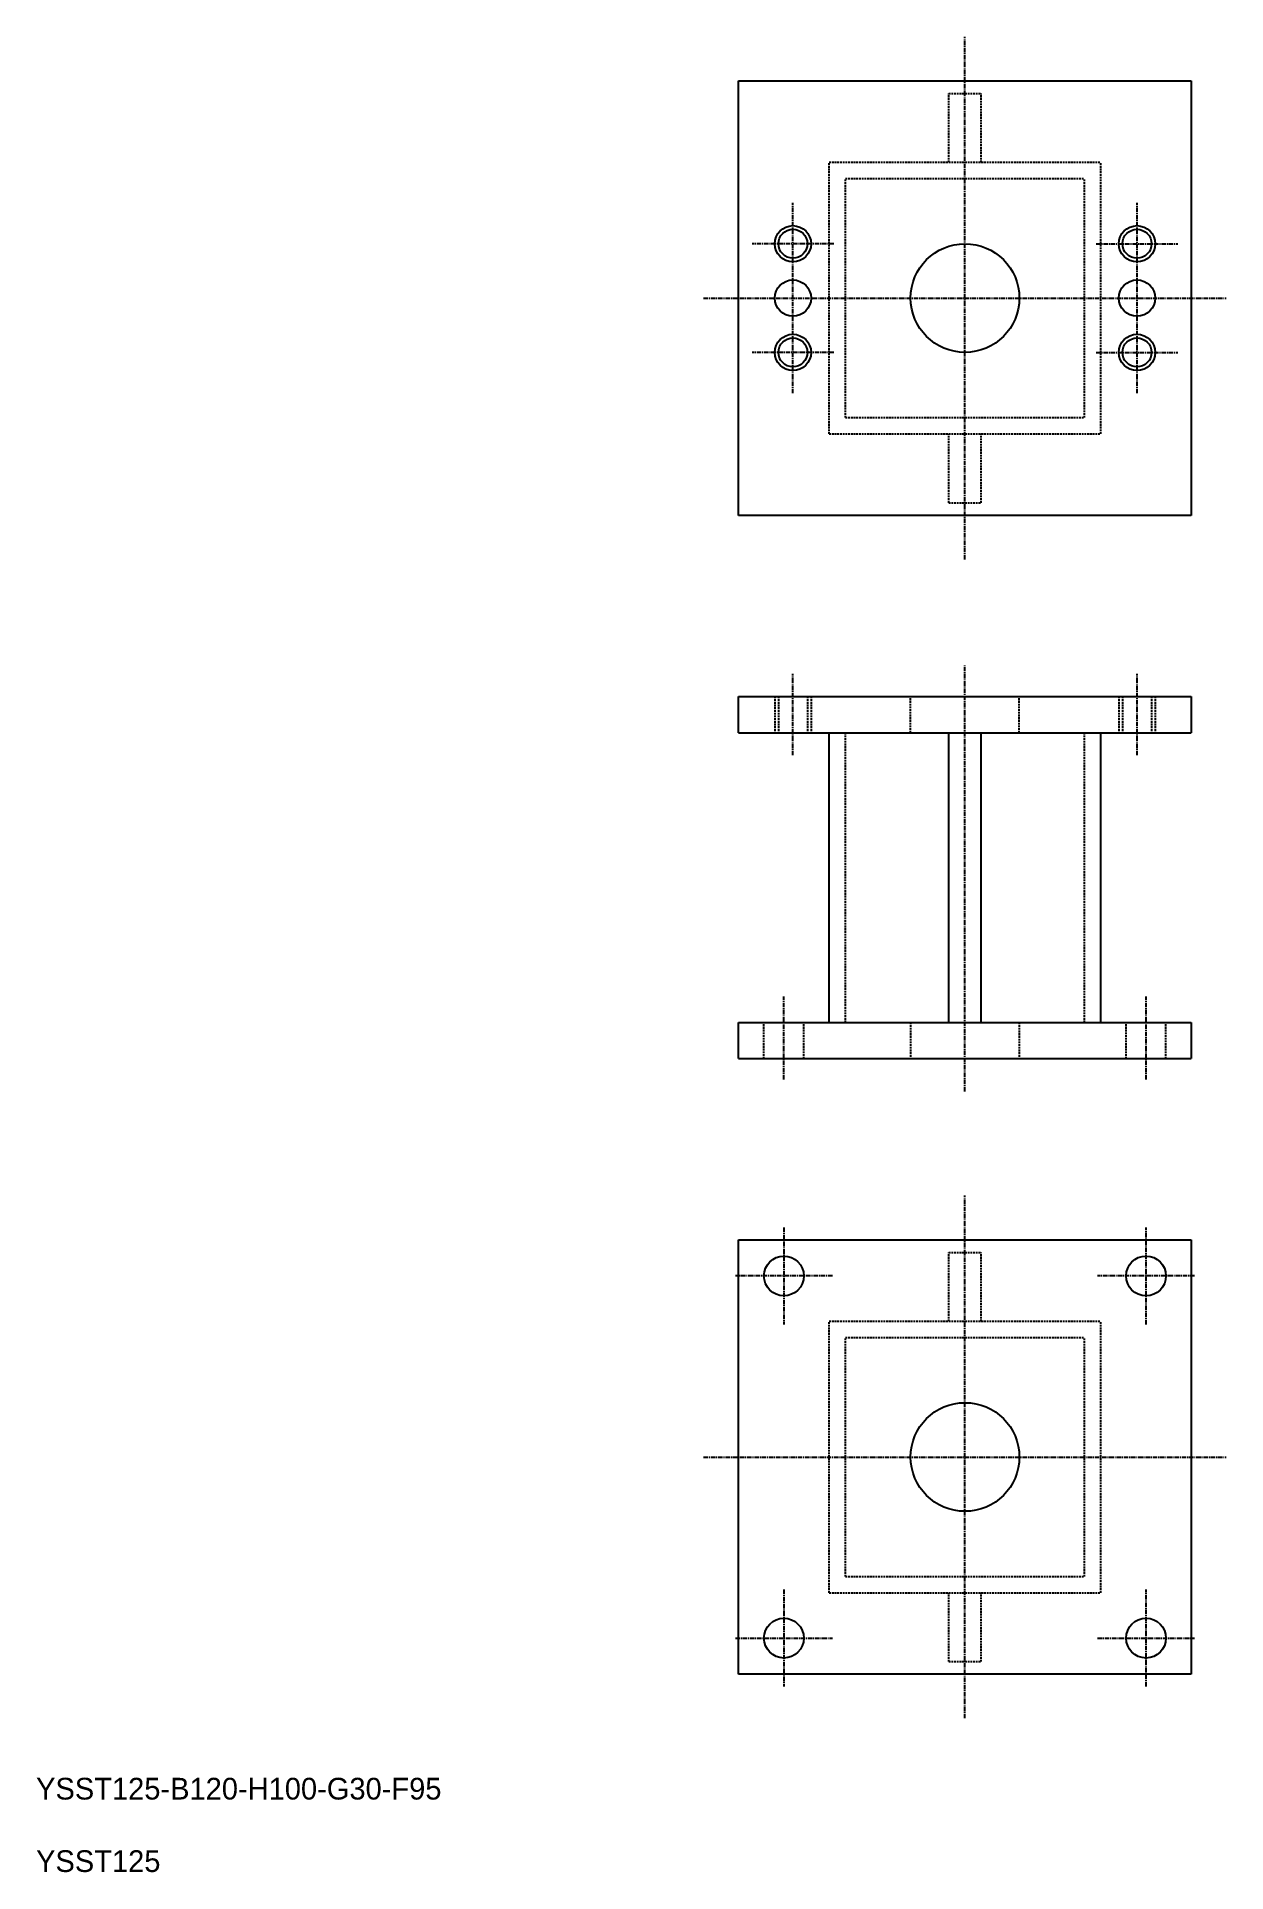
# Model space of a CAD drawing. Extents: x 40 to 369, y 40 to 547.
import ezdxf

# ---------------------------------------------------------------- set-up
doc = ezdxf.new("R2010")
doc.units = 0
doc.linetypes.add('CENTER', pattern=[2, 1.25, -0.25, 0.25, -0.25])
doc.linetypes.add('DASHED', pattern=[0.75, 0.5, -0.25])
doc.layers.get('0').update_dxf_attribs({"linetype": 'CONTINUOUS'})
doc.layers.add('CENTER', color=1, linetype='CENTER')

msp = doc.modelspace()

# ---------------------------------------------------------------- linework, layer by layer
at = {"color": 7, "linetype": 'CONTINUOUS'}
for p, q in [((233.99, 534.58), (358.99, 534.58)), ((233.99, 414.58), (233.99, 534.58)), ((358.99, 534.58), (358.99, 414.58)), ((233.99, 474.58), (233.99, 474.58)), ((233.99, 444.58), (233.99, 444.58)), ((358.99, 414.58), (233.99, 414.58)), ((233.99, 364.58), (358.99, 364.58)), ((233.99, 354.58), (233.99, 364.58)), ((358.99, 364.58), (358.99, 354.58)), ((233.99, 354.58), (358.99, 354.58)), ((233.99, 274.58), (358.99, 274.58)), ((233.99, 264.58), (233.99, 274.58)), ((358.99, 274.58), (358.99, 264.58)), ((233.99, 264.58), (358.99, 264.58)), ((233.99, 214.58), (358.99, 214.58)), ((233.99, 94.58), (233.99, 214.58)), ((358.99, 214.58), (358.99, 94.58)), ((358.99, 94.58), (233.99, 94.58))]:
    msp.add_line(p, q, dxfattribs=at)
at = {"color": 3, "linetype": 'DASHED'}
for p, q in [((291.99, 512.08), (291.99, 531.08)), ((291.99, 531.08), (300.99, 531.08)), ((300.99, 512.08), (300.99, 531.08)), ((258.99, 512.08), (333.99, 512.08)), ((258.99, 437.08), (258.99, 512.08)), ((333.99, 437.08), (333.99, 512.08)), ((263.49, 507.58), (329.49, 507.58)), ((263.49, 441.58), (263.49, 507.58)), ((329.49, 441.58), (329.49, 507.58)), ((263.49, 441.58), (329.49, 441.58)), ((258.99, 437.08), (333.99, 437.08)), ((291.99, 418.08), (291.99, 437.08)), ((300.99, 418.08), (300.99, 437.08)), ((291.99, 418.08), (300.99, 418.08)), ((243.99, 364.58), (243.99, 354.58)), ((244.99, 364.58), (244.99, 354.58)), ((252.99, 364.58), (252.99, 354.58)), ((253.99, 364.58), (253.99, 354.58)), ((281.49, 354.58), (281.49, 364.58)), ((311.49, 354.58), (311.49, 364.58)), ((338.99, 364.58), (338.99, 354.58)), ((339.99, 364.58), (339.99, 354.58)), ((347.99, 364.58), (347.99, 354.58)), ((348.99, 364.58), (348.99, 354.58)), ((263.49, 274.58), (263.49, 354.58)), ((329.49, 274.58), (329.49, 354.58)), ((240.99, 264.58), (240.99, 274.58)), ((251.99, 264.58), (251.99, 274.58)), ((281.49, 274.58), (281.49, 264.58)), ((311.49, 274.58), (311.49, 264.58)), ((340.99, 264.58), (340.99, 274.58)), ((351.99, 264.58), (351.99, 274.58)), ((291.99, 192.08), (291.99, 211.08)), ((291.99, 211.08), (300.99, 211.08)), ((300.99, 192.08), (300.99, 211.08)), ((258.99, 192.08), (333.99, 192.08)), ((258.99, 117.08), (258.99, 192.08)), ((263.49, 187.58), (329.49, 187.58)), ((263.49, 121.58), (263.49, 187.58)), ((329.49, 121.58), (329.49, 187.58)), ((333.99, 117.08), (333.99, 192.08)), ((258.99, 117.08), (333.99, 117.08)), ((263.49, 121.58), (329.49, 121.58)), ((291.99, 98.08), (291.99, 117.08)), ((300.99, 98.08), (300.99, 117.08)), ((291.99, 98.08), (300.99, 98.08))]:
    msp.add_line(p, q, dxfattribs=at)
at = {"color": 7}
for p, q in [((258.99, 274.58), (258.99, 354.58)), ((291.99, 274.58), (291.99, 354.58)), ((300.99, 274.58), (300.99, 354.58)), ((333.99, 274.58), (333.99, 354.58))]:
    msp.add_line(p, q, dxfattribs=at)
at = {"color": 3}
for centre in [(248.99, 489.58), (343.99, 489.58), (248.99, 459.58), (343.99, 459.58)]:
    msp.add_circle(centre, 5, dxfattribs=at)
at = {"color": 7, "linetype": 'CONTINUOUS'}
for centre, radius in [((248.99, 489.58), 4), ((343.99, 489.58), 4), ((296.49, 474.58), 15), ((248.99, 474.58), 5), ((343.99, 474.58), 5), ((248.99, 459.58), 4), ((343.99, 459.58), 4), ((246.49, 204.58), 5.5), ((346.49, 204.58), 5.5), ((296.49, 154.58), 15), ((246.49, 104.58), 5.5), ((346.49, 104.58), 5.5)]:
    msp.add_circle(centre, radius, dxfattribs=at)
at = {"layer": 'CENTER', "color": 1, "linetype": 'CENTER'}
for p, q in [((296.49, 402.43), (296.49, 546.74)), ((248.99, 448.31), (248.99, 500.86)), ((343.99, 448.31), (343.99, 500.86)), ((260.26, 489.58), (237.71, 489.58)), ((332.71, 489.58), (355.26, 489.58)), ((224.33, 474.58), (368.64, 474.58)), ((260.26, 459.58), (237.71, 459.58)), ((332.71, 459.58), (355.26, 459.58)), ((332.71, 459.58), (355.26, 459.58)), ((248.99, 348.34), (248.99, 370.83)), ((296.49, 255.54), (296.49, 373.16)), ((343.99, 348.34), (343.99, 370.83)), ((246.49, 258.77), (246.49, 281.72)), ((346.49, 258.77), (346.49, 281.72)), ((296.49, 82.43), (296.49, 226.74)), ((246.49, 217.97), (246.49, 191.2)), ((346.49, 191.2), (346.49, 217.97)), ((259.87, 204.58), (233.1, 204.58)), ((359.87, 204.58), (333.1, 204.58)), ((224.33, 154.58), (368.64, 154.58)), ((246.49, 117.97), (246.49, 91.2)), ((346.49, 91.2), (346.49, 117.97)), ((233.1, 104.58), (259.87, 104.58)), ((333.1, 104.58), (359.87, 104.58))]:
    msp.add_line(p, q, dxfattribs=at)

# ---------------------------------------------------------------- texts
at = {"color": 7, "linetype": 'CONTINUOUS'}
for s, p in [('YSST125-B120-H100-G30-F95', (40, 60)), ('YSST125', (40, 40))]:
    msp.add_text(s, height=6, dxfattribs=at).set_placement(p)

doc.saveas('drawing.dxf')
